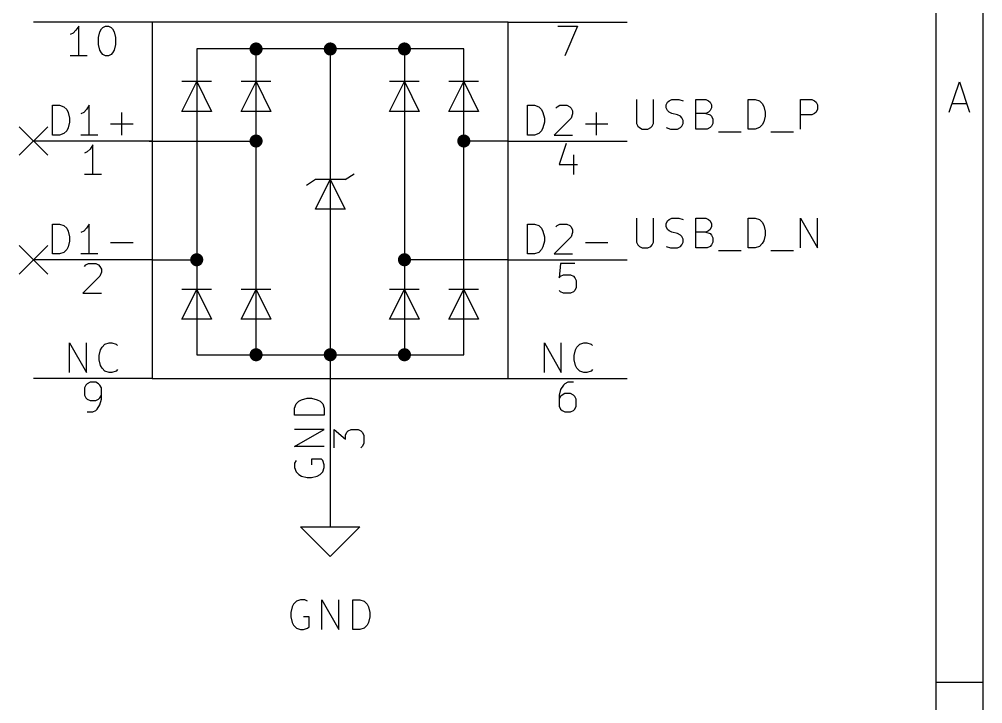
# Model space of a CAD drawing. Header units: millimetres. Extents: x 10 to 287, y -200 to -10.
# Drawn here: x 245.77 to 287, y -60.9 to -31.62 of the extents above; entities that cross this region are included whole.
import ezdxf

# ---------------------------------------------------------------- set-up
doc = ezdxf.new("R2010")
doc.units = ezdxf.units.MM
for name, color, linetype in [('BLUE', 174, 'CONTINUOUS'), ('GREENSIXTYFIVE', 129, 'CONTINUOUS'), ('LIGHTRED', 12, 'CONTINUOUS'), ('RED', 14, 'CONTINUOUS'), ('REDSIX', 19, 'CONTINUOUS'), ('WHITE', 250, 'CONTINUOUS')]:
    doc.layers.add(name, color=color, linetype=linetype)

msp = doc.modelspace()

# ---------------------------------------------------------------- linework, layer by layer
at = {"layer": 'BLUE', "linetype": 'CONTINUOUS'}
for p, q in [((245.7704, -36.2204), (246.9896, -37.4396)), ((246.9896, -36.2204), (245.7704, -37.4396)), ((245.7704, -41.3004), (246.9896, -42.5196)), ((246.9896, -41.3004), (245.7704, -42.5196))]:
    msp.add_line(p, q, dxfattribs=at)
at = {"layer": 'GREENSIXTYFIVE', "linetype": 'CONTINUOUS'}
for p, q in [((247.1964, -36.5729), (247.1964, -35.3029)), ((247.1964, -35.3029), (247.4988, -35.3029)), ((247.1964, -36.5729), (247.1964, -35.3029)), ((247.1964, -35.3029), (247.4988, -35.3029)), ((247.4988, -35.3029), (247.6802, -35.3634)), ((247.4988, -35.3029), (247.6802, -35.3634)), ((247.6802, -35.3634), (247.8012, -35.4844)), ((247.6802, -35.3634), (247.8012, -35.4844)), ((248.7688, -35.3029), (248.6479, -35.4844)), ((248.7688, -35.3029), (248.6479, -35.4844)), ((248.7688, -36.5729), (248.7688, -35.3029)), ((248.7688, -36.5729), (248.7688, -35.3029)), ((267.5164, -36.5729), (267.5164, -35.3029)), ((267.5164, -35.3029), (267.8188, -35.3029)), ((267.5164, -36.5729), (267.5164, -35.3029)), ((267.5164, -35.3029), (267.8188, -35.3029)), ((267.8188, -35.3029), (268.0002, -35.3634)), ((267.8188, -35.3029), (268.0002, -35.3634)), ((268.0002, -35.3634), (268.1212, -35.4844)), ((268.0002, -35.3634), (268.1212, -35.4844)), ((268.726, -35.4239), (268.7864, -35.3634)), ((268.726, -35.4239), (268.7864, -35.3634)), ((268.7864, -35.3634), (268.9074, -35.3029)), ((268.7864, -35.3634), (268.9074, -35.3029)), ((268.9074, -35.3029), (269.2098, -35.3029)), ((268.9074, -35.3029), (269.2098, -35.3029)), ((269.2098, -35.3029), (269.3307, -35.3634)), ((269.2098, -35.3029), (269.3307, -35.3634)), ((269.3307, -35.3634), (269.3912, -35.4239)), ((269.3307, -35.3634), (269.3912, -35.4239)), ((269.3912, -35.4239), (269.4517, -35.5448)), ((269.3912, -35.4239), (269.4517, -35.5448)), ((247.8012, -35.4844), (247.8617, -35.6053)), ((247.8012, -35.4844), (247.8617, -35.6053)), ((247.8617, -35.6053), (247.9221, -35.8472)), ((247.8617, -35.6053), (247.9221, -35.8472)), ((247.9221, -35.8472), (247.9221, -36.0286)), ((247.9221, -35.8472), (247.9221, -36.0286)), ((248.5269, -35.6053), (248.406, -35.6658)), ((248.5269, -35.6053), (248.406, -35.6658)), ((248.6479, -35.4844), (248.5269, -35.6053)), ((248.6479, -35.4844), (248.5269, -35.6053)), ((250.1597, -36.5729), (250.1597, -35.6053)), ((250.1597, -36.5729), (250.1597, -35.6053)), ((268.1212, -35.4844), (268.1817, -35.6053)), ((268.1212, -35.4844), (268.1817, -35.6053)), ((268.1817, -35.6053), (268.2421, -35.8472)), ((268.1817, -35.6053), (268.2421, -35.8472)), ((268.2421, -35.8472), (268.2421, -36.0286)), ((268.2421, -35.8472), (268.2421, -36.0286)), ((269.3912, -35.8472), (268.6655, -36.5729)), ((269.3912, -35.8472), (268.6655, -36.5729)), ((269.4517, -35.6658), (269.3912, -35.8472)), ((269.4517, -35.6658), (269.3912, -35.8472)), ((269.4517, -35.5448), (269.4517, -35.6658)), ((269.4517, -35.5448), (269.4517, -35.6658)), ((270.4797, -36.5729), (270.4797, -35.6053)), ((270.4797, -36.5729), (270.4797, -35.6053)), ((247.8617, -36.2705), (247.8012, -36.3915)), ((247.8617, -36.2705), (247.8012, -36.3915)), ((247.9221, -36.0286), (247.8617, -36.2705)), ((247.9221, -36.0286), (247.8617, -36.2705)), ((249.6759, -36.0891), (250.6436, -36.0891)), ((249.6759, -36.0891), (250.6436, -36.0891)), ((268.1817, -36.2705), (268.1212, -36.3915)), ((268.1817, -36.2705), (268.1212, -36.3915)), ((268.2421, -36.0286), (268.1817, -36.2705)), ((268.2421, -36.0286), (268.1817, -36.2705)), ((269.9959, -36.0891), (270.9636, -36.0891)), ((269.9959, -36.0891), (270.9636, -36.0891)), ((247.4988, -36.5729), (247.1964, -36.5729)), ((247.4988, -36.5729), (247.1964, -36.5729)), ((247.6802, -36.5125), (247.4988, -36.5729)), ((247.6802, -36.5125), (247.4988, -36.5729)), ((247.8012, -36.3915), (247.6802, -36.5125)), ((247.8012, -36.3915), (247.6802, -36.5125)), ((249.1317, -36.5729), (248.406, -36.5729)), ((249.1317, -36.5729), (248.406, -36.5729)), ((267.8188, -36.5729), (267.5164, -36.5729)), ((267.8188, -36.5729), (267.5164, -36.5729)), ((268.0002, -36.5125), (267.8188, -36.5729)), ((268.0002, -36.5125), (267.8188, -36.5729)), ((268.1212, -36.3915), (268.0002, -36.5125)), ((268.1212, -36.3915), (268.0002, -36.5125)), ((268.6655, -36.5729), (269.4517, -36.5729)), ((268.6655, -36.5729), (269.4517, -36.5729)), ((247.1964, -41.6529), (247.1964, -40.3829)), ((247.1964, -40.3829), (247.4988, -40.3829)), ((247.1964, -41.6529), (247.1964, -40.3829)), ((247.1964, -40.3829), (247.4988, -40.3829)), ((247.4988, -40.3829), (247.6802, -40.4434)), ((247.4988, -40.3829), (247.6802, -40.4434)), ((248.7688, -40.3829), (248.6479, -40.5644)), ((248.7688, -40.3829), (248.6479, -40.5644)), ((248.7688, -41.6529), (248.7688, -40.3829)), ((248.7688, -41.6529), (248.7688, -40.3829)), ((267.5164, -41.6529), (267.5164, -40.3829)), ((267.5164, -40.3829), (267.8188, -40.3829)), ((267.5164, -41.6529), (267.5164, -40.3829)), ((267.5164, -40.3829), (267.8188, -40.3829)), ((267.8188, -40.3829), (268.0002, -40.4434)), ((267.8188, -40.3829), (268.0002, -40.4434)), ((268.7864, -40.4434), (268.9074, -40.3829)), ((268.7864, -40.4434), (268.9074, -40.3829)), ((268.9074, -40.3829), (269.2098, -40.3829)), ((268.9074, -40.3829), (269.2098, -40.3829)), ((269.2098, -40.3829), (269.3307, -40.4434)), ((269.2098, -40.3829), (269.3307, -40.4434)), ((247.6802, -40.4434), (247.8012, -40.5644)), ((247.6802, -40.4434), (247.8012, -40.5644)), ((247.8012, -40.5644), (247.8617, -40.6853)), ((247.8012, -40.5644), (247.8617, -40.6853)), ((247.8617, -40.6853), (247.9221, -40.9272)), ((247.8617, -40.6853), (247.9221, -40.9272)), ((248.5269, -40.6853), (248.406, -40.7458)), ((248.5269, -40.6853), (248.406, -40.7458)), ((248.6479, -40.5644), (248.5269, -40.6853)), ((248.6479, -40.5644), (248.5269, -40.6853)), ((268.0002, -40.4434), (268.1212, -40.5644)), ((268.0002, -40.4434), (268.1212, -40.5644)), ((268.1212, -40.5644), (268.1817, -40.6853)), ((268.1212, -40.5644), (268.1817, -40.6853)), ((268.1817, -40.6853), (268.2421, -40.9272)), ((268.1817, -40.6853), (268.2421, -40.9272)), ((268.726, -40.5039), (268.7864, -40.4434)), ((268.726, -40.5039), (268.7864, -40.4434)), ((269.3307, -40.4434), (269.3912, -40.5039)), ((269.3307, -40.4434), (269.3912, -40.5039)), ((269.3912, -40.5039), (269.4517, -40.6248)), ((269.3912, -40.5039), (269.4517, -40.6248)), ((269.4517, -40.7458), (269.3912, -40.9272)), ((269.4517, -40.7458), (269.3912, -40.9272)), ((269.4517, -40.6248), (269.4517, -40.7458)), ((269.4517, -40.6248), (269.4517, -40.7458)), ((247.9221, -41.1086), (247.8617, -41.3505)), ((247.9221, -41.1086), (247.8617, -41.3505)), ((247.9221, -40.9272), (247.9221, -41.1086)), ((247.9221, -40.9272), (247.9221, -41.1086)), ((249.6759, -41.1691), (250.6436, -41.1691)), ((249.6759, -41.1691), (250.6436, -41.1691)), ((268.2421, -41.1086), (268.1817, -41.3505)), ((268.2421, -41.1086), (268.1817, -41.3505)), ((268.2421, -40.9272), (268.2421, -41.1086)), ((268.2421, -40.9272), (268.2421, -41.1086)), ((269.3912, -40.9272), (268.6655, -41.6529)), ((269.3912, -40.9272), (268.6655, -41.6529)), ((269.9959, -41.1691), (270.9636, -41.1691)), ((269.9959, -41.1691), (270.9636, -41.1691)), ((247.6802, -41.5925), (247.4988, -41.6529)), ((247.6802, -41.5925), (247.4988, -41.6529)), ((247.8012, -41.4715), (247.6802, -41.5925)), ((247.8012, -41.4715), (247.6802, -41.5925)), ((247.8617, -41.3505), (247.8012, -41.4715)), ((247.8617, -41.3505), (247.8012, -41.4715)), ((268.0002, -41.5925), (267.8188, -41.6529)), ((268.0002, -41.5925), (267.8188, -41.6529)), ((268.1212, -41.4715), (268.0002, -41.5925)), ((268.1212, -41.4715), (268.0002, -41.5925)), ((268.1817, -41.3505), (268.1212, -41.4715)), ((268.1817, -41.3505), (268.1212, -41.4715)), ((247.4988, -41.6529), (247.1964, -41.6529)), ((247.4988, -41.6529), (247.1964, -41.6529)), ((249.1317, -41.6529), (248.406, -41.6529)), ((249.1317, -41.6529), (248.406, -41.6529)), ((267.8188, -41.6529), (267.5164, -41.6529)), ((267.8188, -41.6529), (267.5164, -41.6529)), ((268.6655, -41.6529), (269.4517, -41.6529)), ((268.6655, -41.6529), (269.4517, -41.6529)), ((247.9221, -46.7329), (247.9221, -45.4629)), ((247.9221, -45.4629), (248.6478, -46.7329)), ((247.9221, -46.7329), (247.9221, -45.4629)), ((247.9221, -45.4629), (248.6478, -46.7329)), ((248.6478, -46.7329), (248.6478, -45.4629)), ((248.6478, -46.7329), (248.6478, -45.4629)), ((249.1922, -46.0072), (249.2526, -45.7653)), ((249.1922, -46.0072), (249.2526, -45.7653)), ((249.2526, -45.7653), (249.3131, -45.6444)), ((249.2526, -45.7653), (249.3131, -45.6444)), ((249.3131, -45.6444), (249.4341, -45.5234)), ((249.3131, -45.6444), (249.4341, -45.5234)), ((249.4341, -45.5234), (249.6155, -45.4629)), ((249.4341, -45.5234), (249.6155, -45.4629)), ((249.6155, -45.4629), (249.7364, -45.4629)), ((249.6155, -45.4629), (249.7364, -45.4629)), ((249.7364, -45.4629), (249.9179, -45.5234)), ((249.7364, -45.4629), (249.9179, -45.5234)), ((249.9179, -45.5234), (249.9783, -45.5839)), ((249.9179, -45.5234), (249.9783, -45.5839)), ((268.2421, -46.7329), (268.2421, -45.4629)), ((268.2421, -45.4629), (268.9678, -46.7329)), ((268.2421, -46.7329), (268.2421, -45.4629)), ((268.2421, -45.4629), (268.9678, -46.7329)), ((268.9678, -46.7329), (268.9678, -45.4629)), ((268.9678, -46.7329), (268.9678, -45.4629)), ((269.5122, -46.0072), (269.5726, -45.7653)), ((269.5122, -46.0072), (269.5726, -45.7653)), ((269.5726, -45.7653), (269.6331, -45.6444)), ((269.5726, -45.7653), (269.6331, -45.6444)), ((269.6331, -45.6444), (269.7541, -45.5234)), ((269.6331, -45.6444), (269.7541, -45.5234)), ((269.7541, -45.5234), (269.9355, -45.4629)), ((269.7541, -45.5234), (269.9355, -45.4629)), ((269.9355, -45.4629), (270.0564, -45.4629)), ((269.9355, -45.4629), (270.0564, -45.4629)), ((270.0564, -45.4629), (270.2379, -45.5234)), ((270.0564, -45.4629), (270.2379, -45.5234)), ((270.2379, -45.5234), (270.2983, -45.5839)), ((270.2379, -45.5234), (270.2983, -45.5839)), ((249.1922, -46.1886), (249.1922, -46.0072)), ((249.1922, -46.1886), (249.1922, -46.0072)), ((269.5122, -46.1886), (269.5122, -46.0072)), ((269.5122, -46.1886), (269.5122, -46.0072)), ((249.2526, -46.4305), (249.1922, -46.1886)), ((249.2526, -46.4305), (249.1922, -46.1886)), ((249.3131, -46.5515), (249.2526, -46.4305)), ((249.3131, -46.5515), (249.2526, -46.4305)), ((249.4341, -46.6725), (249.3131, -46.5515)), ((249.4341, -46.6725), (249.3131, -46.5515)), ((269.5726, -46.4305), (269.5122, -46.1886)), ((269.5726, -46.4305), (269.5122, -46.1886)), ((269.6331, -46.5515), (269.5726, -46.4305)), ((269.6331, -46.5515), (269.5726, -46.4305)), ((269.7541, -46.6725), (269.6331, -46.5515)), ((269.7541, -46.6725), (269.6331, -46.5515)), ((249.6155, -46.7329), (249.4341, -46.6725)), ((249.6155, -46.7329), (249.4341, -46.6725)), ((249.7364, -46.7329), (249.6155, -46.7329)), ((249.7364, -46.7329), (249.6155, -46.7329)), ((249.9179, -46.6725), (249.7364, -46.7329)), ((249.9179, -46.6725), (249.7364, -46.7329)), ((249.9783, -46.612), (249.9179, -46.6725)), ((249.9783, -46.612), (249.9179, -46.6725)), ((269.9355, -46.7329), (269.7541, -46.6725)), ((269.9355, -46.7329), (269.7541, -46.6725)), ((270.0564, -46.7329), (269.9355, -46.7329)), ((270.0564, -46.7329), (269.9355, -46.7329)), ((270.2379, -46.6725), (270.0564, -46.7329)), ((270.2379, -46.6725), (270.0564, -46.7329)), ((270.2983, -46.612), (270.2379, -46.6725)), ((270.2983, -46.612), (270.2379, -46.6725)), ((257.5529, -48.2599), (257.6134, -48.0785)), ((257.5529, -48.2599), (257.6134, -48.0785)), ((257.6134, -48.0785), (257.7344, -47.9575)), ((257.6134, -48.0785), (257.7344, -47.9575)), ((257.7344, -47.9575), (257.8553, -47.897)), ((257.7344, -47.9575), (257.8553, -47.897)), ((257.8553, -47.897), (258.0972, -47.8366)), ((257.8553, -47.897), (258.0972, -47.8366)), ((258.0972, -47.8366), (258.2786, -47.8366)), ((258.0972, -47.8366), (258.2786, -47.8366)), ((258.2786, -47.8366), (258.5205, -47.897)), ((258.2786, -47.8366), (258.5205, -47.897)), ((258.5205, -47.897), (258.6415, -47.9575)), ((258.5205, -47.897), (258.6415, -47.9575)), ((258.6415, -47.9575), (258.7625, -48.0785)), ((258.6415, -47.9575), (258.7625, -48.0785)), ((258.7625, -48.0785), (258.8229, -48.2599)), ((258.7625, -48.0785), (258.8229, -48.2599)), ((257.5529, -48.5623), (257.5529, -48.2599)), ((257.5529, -48.5623), (257.5529, -48.2599)), ((258.8229, -48.5623), (257.5529, -48.5623)), ((258.8229, -48.5623), (257.5529, -48.5623)), ((258.8229, -48.2599), (258.8229, -48.5623)), ((258.8229, -48.2599), (258.8229, -48.5623)), ((257.5529, -49.8928), (258.8229, -49.1671)), ((258.8229, -49.1671), (257.5529, -49.1671)), ((257.5529, -49.8928), (258.8229, -49.1671)), ((258.8229, -49.1671), (257.5529, -49.1671)), ((258.8229, -49.8928), (257.5529, -49.8928)), ((258.8229, -49.8928), (257.5529, -49.8928)), ((257.6134, -50.4975), (257.5529, -50.6185)), ((257.6134, -50.4975), (257.5529, -50.6185)), ((257.5529, -50.6185), (257.5529, -50.7999)), ((257.5529, -50.6185), (257.5529, -50.7999)), ((258.702, -50.4371), (258.2786, -50.4371)), ((258.2786, -50.4371), (258.2786, -50.679)), ((258.702, -50.4371), (258.2786, -50.4371)), ((258.2786, -50.4371), (258.2786, -50.679)), ((258.7625, -50.4975), (258.702, -50.4371)), ((258.7625, -50.4975), (258.702, -50.4371)), ((258.8229, -50.679), (258.7625, -50.4975)), ((258.8229, -50.679), (258.7625, -50.4975)), ((258.8229, -50.7999), (258.8229, -50.679)), ((258.8229, -50.7999), (258.8229, -50.679)), ((257.5529, -50.7999), (257.6134, -50.9813)), ((257.5529, -50.7999), (257.6134, -50.9813)), ((257.6134, -50.9813), (257.7344, -51.1023)), ((257.6134, -50.9813), (257.7344, -51.1023)), ((257.7344, -51.1023), (257.8553, -51.1628)), ((257.7344, -51.1023), (257.8553, -51.1628)), ((258.5205, -51.1628), (258.6415, -51.1023)), ((258.5205, -51.1628), (258.6415, -51.1023)), ((258.6415, -51.1023), (258.7625, -50.9813)), ((258.6415, -51.1023), (258.7625, -50.9813)), ((258.7625, -50.9813), (258.8229, -50.7999)), ((258.7625, -50.9813), (258.8229, -50.7999)), ((257.8553, -51.1628), (258.0972, -51.2232)), ((257.8553, -51.1628), (258.0972, -51.2232)), ((258.0972, -51.2232), (258.2786, -51.2232)), ((258.0972, -51.2232), (258.2786, -51.2232)), ((258.2786, -51.2232), (258.5205, -51.1628)), ((258.2786, -51.2232), (258.5205, -51.1628)), ((257.81, -56.4592), (257.6286, -56.5197)), ((257.81, -56.4592), (257.6286, -56.5197)), ((257.9914, -56.4592), (257.81, -56.4592)), ((257.9914, -56.4592), (257.81, -56.4592)), ((258.1124, -56.5197), (257.9914, -56.4592)), ((258.1124, -56.5197), (257.9914, -56.4592)), ((258.7171, -57.7292), (258.7171, -56.4592)), ((258.7171, -56.4592), (259.4428, -57.7292)), ((258.7171, -57.7292), (258.7171, -56.4592)), ((258.7171, -56.4592), (259.4428, -57.7292)), ((259.4428, -57.7292), (259.4428, -56.4592)), ((259.4428, -57.7292), (259.4428, -56.4592)), ((260.0476, -57.7292), (260.0476, -56.4592)), ((260.0476, -56.4592), (260.35, -56.4592)), ((260.0476, -57.7292), (260.0476, -56.4592)), ((260.0476, -56.4592), (260.35, -56.4592)), ((260.35, -56.4592), (260.5314, -56.5197)), ((260.35, -56.4592), (260.5314, -56.5197)), ((257.4471, -56.7616), (257.3867, -57.0035)), ((257.4471, -56.7616), (257.3867, -57.0035)), ((257.5076, -56.6407), (257.4471, -56.7616)), ((257.5076, -56.6407), (257.4471, -56.7616)), ((257.6286, -56.5197), (257.5076, -56.6407)), ((257.6286, -56.5197), (257.5076, -56.6407)), ((260.5314, -56.5197), (260.6524, -56.6407)), ((260.5314, -56.5197), (260.6524, -56.6407)), ((260.6524, -56.6407), (260.7129, -56.7616)), ((260.6524, -56.6407), (260.7129, -56.7616)), ((260.7129, -56.7616), (260.7733, -57.0035)), ((260.7129, -56.7616), (260.7733, -57.0035)), ((257.3867, -57.0035), (257.3867, -57.1849)), ((257.3867, -57.0035), (257.3867, -57.1849)), ((257.3867, -57.1849), (257.4471, -57.4268)), ((257.3867, -57.1849), (257.4471, -57.4268)), ((258.1728, -57.1849), (257.9309, -57.1849)), ((258.1728, -57.1849), (257.9309, -57.1849)), ((258.1728, -57.6083), (258.1728, -57.1849)), ((258.1728, -57.6083), (258.1728, -57.1849)), ((260.7733, -57.1849), (260.7129, -57.4268)), ((260.7733, -57.1849), (260.7129, -57.4268)), ((260.7733, -57.0035), (260.7733, -57.1849)), ((260.7733, -57.0035), (260.7733, -57.1849)), ((257.4471, -57.4268), (257.5076, -57.5478)), ((257.4471, -57.4268), (257.5076, -57.5478)), ((257.5076, -57.5478), (257.6286, -57.6688)), ((257.5076, -57.5478), (257.6286, -57.6688)), ((257.6286, -57.6688), (257.81, -57.7292)), ((257.6286, -57.6688), (257.81, -57.7292)), ((257.9309, -57.7292), (258.1124, -57.6688)), ((257.9309, -57.7292), (258.1124, -57.6688)), ((258.1124, -57.6688), (258.1728, -57.6083)), ((258.1124, -57.6688), (258.1728, -57.6083)), ((260.5314, -57.6688), (260.35, -57.7292)), ((260.5314, -57.6688), (260.35, -57.7292)), ((260.6524, -57.5478), (260.5314, -57.6688)), ((260.6524, -57.5478), (260.5314, -57.6688)), ((260.7129, -57.4268), (260.6524, -57.5478)), ((260.7129, -57.4268), (260.6524, -57.5478)), ((257.81, -57.7292), (257.9309, -57.7292)), ((257.81, -57.7292), (257.9309, -57.7292)), ((260.35, -57.7292), (260.0476, -57.7292)), ((260.35, -57.7292), (260.0476, -57.7292))]:
    msp.add_line(p, q, dxfattribs=at)
at = {"layer": 'LIGHTRED', "linetype": 'CONTINUOUS'}
for p, q in [((248.1943, -32.0935), (248.0733, -32.2144)), ((248.1943, -32.0935), (248.0733, -32.2144)), ((248.3152, -31.912), (248.1943, -32.0935)), ((248.3152, -31.912), (248.1943, -32.0935)), ((248.3152, -33.182), (248.3152, -31.912)), ((248.3152, -33.182), (248.3152, -31.912)), ((249.1619, -32.3958), (249.2223, -32.1539)), ((249.1619, -32.3958), (249.2223, -32.1539)), ((249.2223, -32.1539), (249.2828, -32.033)), ((249.2223, -32.1539), (249.2828, -32.033)), ((249.2828, -32.033), (249.3433, -31.9725)), ((249.2828, -32.033), (249.3433, -31.9725)), ((249.3433, -31.9725), (249.4642, -31.912)), ((249.3433, -31.9725), (249.4642, -31.912)), ((249.4642, -31.912), (249.5852, -31.912)), ((249.4642, -31.912), (249.5852, -31.912)), ((249.5852, -31.912), (249.7061, -31.9725)), ((249.5852, -31.912), (249.7061, -31.9725)), ((249.7061, -31.9725), (249.7666, -32.033)), ((249.7061, -31.9725), (249.7666, -32.033)), ((249.7666, -32.033), (249.8271, -32.1539)), ((249.7666, -32.033), (249.8271, -32.1539)), ((249.8271, -32.1539), (249.8876, -32.3958)), ((249.8271, -32.1539), (249.8876, -32.3958)), ((268.8167, -31.912), (269.6633, -31.912)), ((268.8167, -31.912), (269.6633, -31.912)), ((269.6633, -31.912), (269.1191, -33.182)), ((269.6633, -31.912), (269.1191, -33.182)), ((248.0733, -32.2144), (247.9524, -32.2749)), ((248.0733, -32.2144), (247.9524, -32.2749)), ((249.1619, -32.6982), (249.1619, -32.3958)), ((249.1619, -32.6982), (249.1619, -32.3958)), ((249.8876, -32.3958), (249.8876, -32.6982)), ((249.8876, -32.3958), (249.8876, -32.6982)), ((249.2223, -32.9401), (249.1619, -32.6982)), ((249.2223, -32.9401), (249.1619, -32.6982)), ((249.2828, -33.0611), (249.2223, -32.9401)), ((249.2828, -33.0611), (249.2223, -32.9401)), ((249.8271, -32.9401), (249.7666, -33.0611)), ((249.8271, -32.9401), (249.7666, -33.0611)), ((249.8876, -32.6982), (249.8271, -32.9401)), ((249.8876, -32.6982), (249.8271, -32.9401)), ((248.6781, -33.182), (247.9524, -33.182)), ((248.6781, -33.182), (247.9524, -33.182)), ((249.3433, -33.1216), (249.2828, -33.0611)), ((249.3433, -33.1216), (249.2828, -33.0611)), ((249.4642, -33.182), (249.3433, -33.1216)), ((249.4642, -33.182), (249.3433, -33.1216)), ((249.5852, -33.182), (249.4642, -33.182)), ((249.5852, -33.182), (249.4642, -33.182)), ((249.7061, -33.1216), (249.5852, -33.182)), ((249.7061, -33.1216), (249.5852, -33.182)), ((249.7666, -33.0611), (249.7061, -33.1216)), ((249.7666, -33.0611), (249.7061, -33.1216)), ((248.92, -36.992), (248.7991, -37.1735)), ((248.92, -36.992), (248.7991, -37.1735)), ((248.92, -38.262), (248.92, -36.992)), ((248.92, -38.262), (248.92, -36.992)), ((269.1795, -36.9316), (268.8772, -37.8387)), ((269.1795, -36.9316), (268.8772, -37.8387)), ((248.6781, -37.2944), (248.5572, -37.3549)), ((248.6781, -37.2944), (248.5572, -37.3549)), ((248.7991, -37.1735), (248.6781, -37.2944)), ((248.7991, -37.1735), (248.6781, -37.2944)), ((269.4819, -37.4154), (269.4819, -38.262)), ((269.4819, -37.4154), (269.4819, -38.262)), ((268.8772, -37.8387), (269.6633, -37.8387)), ((268.8772, -37.8387), (269.6633, -37.8387)), ((249.2829, -38.262), (248.5572, -38.262)), ((249.2829, -38.262), (248.5572, -38.262)), ((248.5572, -42.193), (248.6176, -42.1325)), ((248.5572, -42.193), (248.6176, -42.1325)), ((248.6176, -42.1325), (248.7386, -42.072)), ((248.6176, -42.1325), (248.7386, -42.072)), ((248.7386, -42.072), (249.041, -42.072)), ((248.7386, -42.072), (249.041, -42.072)), ((249.041, -42.072), (249.1619, -42.1325)), ((249.041, -42.072), (249.1619, -42.1325)), ((249.1619, -42.1325), (249.2224, -42.193)), ((249.1619, -42.1325), (249.2224, -42.193)), ((249.2224, -42.193), (249.2829, -42.3139)), ((249.2224, -42.193), (249.2829, -42.3139)), ((249.2829, -42.4349), (249.2224, -42.6163)), ((249.2829, -42.4349), (249.2224, -42.6163)), ((249.2829, -42.3139), (249.2829, -42.4349)), ((249.2829, -42.3139), (249.2829, -42.4349)), ((268.9376, -42.072), (268.8772, -42.6768)), ((268.9376, -42.072), (268.8772, -42.6768)), ((269.5424, -42.072), (268.9376, -42.072)), ((269.5424, -42.072), (268.9376, -42.072)), ((249.2224, -42.6163), (248.4967, -43.342)), ((249.2224, -42.6163), (248.4967, -43.342)), ((268.8772, -42.6768), (268.9376, -42.6163)), ((268.8772, -42.6768), (268.9376, -42.6163)), ((268.9376, -42.6163), (269.0586, -42.5558)), ((268.9376, -42.6163), (269.0586, -42.5558)), ((269.0586, -42.5558), (269.361, -42.5558)), ((269.0586, -42.5558), (269.361, -42.5558)), ((269.361, -42.5558), (269.4819, -42.6163)), ((269.361, -42.5558), (269.4819, -42.6163)), ((269.4819, -42.6163), (269.5424, -42.6768)), ((269.4819, -42.6163), (269.5424, -42.6768)), ((269.5424, -42.6768), (269.6029, -42.7977)), ((269.5424, -42.6768), (269.6029, -42.7977)), ((269.6029, -42.7977), (269.6029, -43.1001)), ((269.6029, -42.7977), (269.6029, -43.1001)), ((268.9376, -43.2816), (268.8772, -43.2211)), ((268.9376, -43.2816), (268.8772, -43.2211)), ((269.0586, -43.342), (268.9376, -43.2816)), ((269.0586, -43.342), (268.9376, -43.2816)), ((269.4819, -43.2816), (269.361, -43.342)), ((269.4819, -43.2816), (269.361, -43.342)), ((269.5424, -43.2211), (269.4819, -43.2816)), ((269.5424, -43.2211), (269.4819, -43.2816)), ((269.6029, -43.1001), (269.5424, -43.2211)), ((269.6029, -43.1001), (269.5424, -43.2211)), ((248.4967, -43.342), (249.2829, -43.342)), ((248.4967, -43.342), (249.2829, -43.342)), ((269.361, -43.342), (269.0586, -43.342)), ((269.361, -43.342), (269.0586, -43.342)), ((248.6176, -47.273), (248.5572, -47.3939)), ((248.6176, -47.273), (248.5572, -47.3939)), ((248.5572, -47.3939), (248.5572, -47.6963)), ((248.5572, -47.3939), (248.5572, -47.6963)), ((248.6781, -47.2125), (248.6176, -47.273)), ((248.6781, -47.2125), (248.6176, -47.273)), ((248.7991, -47.152), (248.6781, -47.2125)), ((248.7991, -47.152), (248.6781, -47.2125)), ((249.041, -47.152), (248.7991, -47.152)), ((249.041, -47.152), (248.7991, -47.152)), ((249.1619, -47.2125), (249.041, -47.152)), ((249.1619, -47.2125), (249.041, -47.152)), ((249.2224, -47.273), (249.1619, -47.2125)), ((249.2224, -47.273), (249.1619, -47.2125)), ((249.2829, -47.3939), (249.2224, -47.273)), ((249.2829, -47.3939), (249.2224, -47.273)), ((249.2829, -47.8777), (249.2829, -47.3939)), ((249.2829, -47.8777), (249.2829, -47.3939)), ((269.0586, -47.273), (268.9376, -47.4544)), ((269.0586, -47.273), (268.9376, -47.4544)), ((269.1191, -47.2125), (269.0586, -47.273)), ((269.1191, -47.2125), (269.0586, -47.273)), ((269.24, -47.152), (269.1191, -47.2125)), ((269.24, -47.152), (269.1191, -47.2125)), ((269.4819, -47.152), (269.24, -47.152)), ((269.4819, -47.152), (269.24, -47.152)), ((248.5572, -47.6963), (248.6176, -47.8173)), ((248.5572, -47.6963), (248.6176, -47.8173)), ((248.6176, -47.8173), (248.6781, -47.8777)), ((248.6176, -47.8173), (248.6781, -47.8777)), ((249.1619, -47.8777), (249.2224, -47.8173)), ((249.1619, -47.8777), (249.2224, -47.8173)), ((249.2224, -47.8173), (249.2829, -47.6963)), ((249.2224, -47.8173), (249.2829, -47.6963)), ((268.9376, -47.4544), (268.8772, -47.6963)), ((268.9376, -47.4544), (268.8772, -47.6963)), ((268.8772, -47.6963), (268.8772, -48.1801)), ((268.8772, -47.6963), (268.8772, -48.1801)), ((268.9376, -47.7568), (268.8772, -47.8777)), ((268.9376, -47.7568), (268.8772, -47.8777)), ((268.9981, -47.6963), (268.9376, -47.7568)), ((268.9981, -47.6963), (268.9376, -47.7568)), ((269.1191, -47.6358), (268.9981, -47.6963)), ((269.1191, -47.6358), (268.9981, -47.6963)), ((269.361, -47.6358), (269.1191, -47.6358)), ((269.361, -47.6358), (269.1191, -47.6358)), ((269.4819, -47.6963), (269.361, -47.6358)), ((269.4819, -47.6963), (269.361, -47.6358)), ((269.5424, -47.7568), (269.4819, -47.6963)), ((269.5424, -47.7568), (269.4819, -47.6963)), ((269.6029, -47.8777), (269.5424, -47.7568)), ((269.6029, -47.8777), (269.5424, -47.7568)), ((248.6781, -47.8777), (248.7991, -47.9382)), ((248.6781, -47.8777), (248.7991, -47.9382)), ((248.7991, -47.9382), (249.041, -47.9382)), ((248.7991, -47.9382), (249.041, -47.9382)), ((249.041, -47.9382), (249.1619, -47.8777)), ((249.041, -47.9382), (249.1619, -47.8777)), ((249.1014, -48.3011), (249.2224, -48.1196)), ((249.1014, -48.3011), (249.2224, -48.1196)), ((249.2224, -48.1196), (249.2829, -47.8777)), ((249.2224, -48.1196), (249.2829, -47.8777)), ((268.8772, -48.1801), (268.9376, -48.3011)), ((268.8772, -48.1801), (268.9376, -48.3011)), ((269.5424, -48.3011), (269.6029, -48.1801)), ((269.5424, -48.3011), (269.6029, -48.1801)), ((269.6029, -48.1801), (269.6029, -47.8777)), ((269.6029, -48.1801), (269.6029, -47.8777)), ((248.6781, -48.422), (248.92, -48.422)), ((248.6781, -48.422), (248.92, -48.422)), ((248.92, -48.422), (249.041, -48.3616)), ((248.92, -48.422), (249.041, -48.3616)), ((249.041, -48.3616), (249.1014, -48.3011)), ((249.041, -48.3616), (249.1014, -48.3011)), ((268.9376, -48.3011), (268.9981, -48.3616)), ((268.9376, -48.3011), (268.9981, -48.3616)), ((268.9981, -48.3616), (269.1191, -48.422)), ((268.9981, -48.3616), (269.1191, -48.422)), ((269.1191, -48.422), (269.361, -48.422)), ((269.1191, -48.422), (269.361, -48.422)), ((269.361, -48.422), (269.4819, -48.3616)), ((269.361, -48.422), (269.4819, -48.3616)), ((269.4819, -48.3616), (269.5424, -48.3011)), ((269.4819, -48.3616), (269.5424, -48.3011)), ((259.242, -49.9532), (259.242, -49.167)), ((259.242, -49.167), (259.7258, -49.5904)), ((259.242, -49.9532), (259.242, -49.167)), ((259.242, -49.167), (259.7258, -49.5904)), ((259.7258, -49.4089), (259.7863, -49.288)), ((259.7258, -49.4089), (259.7863, -49.288)), ((259.7258, -49.5904), (259.7258, -49.4089)), ((259.7258, -49.5904), (259.7258, -49.4089)), ((259.7863, -49.288), (259.8468, -49.2275)), ((259.7863, -49.288), (259.8468, -49.2275)), ((259.8468, -49.2275), (259.9677, -49.167)), ((259.8468, -49.2275), (259.9677, -49.167)), ((259.9677, -49.167), (260.2701, -49.167)), ((259.9677, -49.167), (260.2701, -49.167)), ((260.2701, -49.167), (260.3911, -49.2275)), ((260.2701, -49.167), (260.3911, -49.2275)), ((260.3911, -49.2275), (260.4516, -49.288)), ((260.3911, -49.2275), (260.4516, -49.288)), ((260.4516, -49.288), (260.512, -49.4089)), ((260.4516, -49.288), (260.512, -49.4089)), ((260.512, -49.4089), (260.512, -49.7718)), ((260.512, -49.4089), (260.512, -49.7718)), ((260.512, -49.7718), (260.4516, -49.8927)), ((260.512, -49.7718), (260.4516, -49.8927)), ((260.4516, -49.8927), (260.3911, -49.9532)), ((260.4516, -49.8927), (260.3911, -49.9532))]:
    msp.add_line(p, q, dxfattribs=at)
at = {"layer": 'RED', "linetype": 'CONTINUOUS'}
for p, q in [((287.0022, -10), (287.0022, -200.0072)), ((285.0022, -12), (285.0022, -198.0072)), ((251.46, -31.75), (246.38, -31.75)), ((251.46, -31.75), (246.38, -31.75)), ((251.46, -31.75), (251.46, -46.99)), ((266.7, -31.75), (251.46, -31.75)), ((266.7, -46.99), (266.7, -31.75)), ((266.7, -31.75), (271.78, -31.75)), ((266.7, -31.75), (271.78, -31.75)), ((253.365, -32.893), (253.365, -45.974)), ((264.795, -32.893), (253.365, -32.893)), ((255.905, -45.974), (255.905, -32.893)), ((259.08, -32.893), (259.08, -45.974)), ((262.255, -32.893), (262.255, -45.974)), ((264.795, -45.974), (264.795, -32.893)), ((254, -34.29), (252.73, -34.29)), ((252.73, -35.56), (253.365, -34.29)), ((253.365, -34.29), (254, -35.56)), ((256.54, -34.29), (255.27, -34.29)), ((255.27, -35.56), (255.905, -34.29)), ((255.905, -34.29), (256.54, -35.56)), ((262.89, -34.29), (261.62, -34.29)), ((261.62, -35.56), (262.255, -34.29)), ((262.255, -34.29), (262.89, -35.56)), ((265.43, -34.29), (264.16, -34.29)), ((264.16, -35.56), (264.795, -34.29)), ((264.795, -34.29), (265.43, -35.56)), ((285.5689, -35.5937), (286.0022, -34.2937)), ((286.0022, -34.2937), (286.4355, -35.5937)), ((285.6927, -35.2222), (286.3117, -35.2222)), ((254, -35.56), (252.73, -35.56)), ((256.54, -35.56), (255.27, -35.56)), ((262.89, -35.56), (261.62, -35.56)), ((265.43, -35.56), (264.16, -35.56)), ((251.46, -36.83), (246.38, -36.83)), ((251.46, -36.83), (246.38, -36.83)), ((251.333, -36.83), (255.905, -36.83)), ((266.7, -36.83), (264.795, -36.83)), ((266.7, -36.83), (271.78, -36.83)), ((266.7, -36.83), (271.78, -36.83)), ((259.715, -38.481), (260.096, -38.227)), ((258.445, -38.481), (258.064, -38.735)), ((259.715, -38.481), (258.445, -38.481)), ((258.445, -39.751), (259.08, -38.481)), ((259.08, -38.481), (259.715, -39.751)), ((259.715, -39.751), (258.445, -39.751)), ((251.46, -41.91), (246.38, -41.91)), ((251.46, -41.91), (246.38, -41.91)), ((251.46, -41.91), (253.365, -41.91)), ((266.7, -41.91), (262.255, -41.91)), ((266.7, -41.91), (271.78, -41.91)), ((266.7, -41.91), (271.78, -41.91)), ((254, -43.18), (252.73, -43.18)), ((252.73, -44.45), (253.365, -43.18)), ((253.365, -43.18), (254, -44.45)), ((256.54, -43.18), (255.27, -43.18)), ((255.27, -44.45), (255.905, -43.18)), ((255.905, -43.18), (256.54, -44.45)), ((262.89, -43.18), (261.62, -43.18)), ((261.62, -44.45), (262.255, -43.18)), ((262.255, -43.18), (262.89, -44.45)), ((265.43, -43.18), (264.16, -43.18)), ((264.16, -44.45), (264.795, -43.18)), ((264.795, -43.18), (265.43, -44.45)), ((254, -44.45), (252.73, -44.45)), ((256.54, -44.45), (255.27, -44.45)), ((262.89, -44.45), (261.62, -44.45)), ((265.43, -44.45), (264.16, -44.45)), ((253.365, -45.974), (264.795, -45.974)), ((259.08, -45.974), (259.08, -46.99)), ((251.46, -46.99), (246.38, -46.99)), ((251.46, -46.99), (246.38, -46.99)), ((251.46, -46.99), (266.7, -46.99)), ((259.08, -46.99), (259.08, -52.07)), ((259.08, -46.99), (259.08, -52.07)), ((266.7, -46.99), (271.78, -46.99)), ((266.7, -46.99), (271.78, -46.99)), ((259.08, -52.07), (259.08, -53.34)), ((259.08, -54.61), (257.81, -53.34)), ((257.81, -53.34), (259.08, -53.34)), ((259.08, -53.34), (260.35, -53.34)), ((260.35, -53.34), (259.08, -54.61)), ((287.0022, -60), (285.0022, -60))]:
    msp.add_line(p, q, dxfattribs=at)
at = {"layer": 'RED', "const_width": 0.2794}
for points in [[(255.7653, -32.893, 1), (256.0447, -32.893, 1)], [(258.9403, -32.893, 1), (259.2197, -32.893, 1)], [(262.1153, -32.893, 1), (262.3947, -32.893, 1)], [(255.7653, -36.83, 1), (256.0447, -36.83, 1)], [(264.6553, -36.83, 1), (264.9347, -36.83, 1)], [(253.2253, -41.91, 1), (253.5047, -41.91, 1)], [(262.1153, -41.91, 1), (262.3947, -41.91, 1)], [(255.7653, -45.974, 1), (256.0447, -45.974, 1)], [(258.9403, -45.974, 1), (259.2197, -45.974, 1)], [(262.1153, -45.974, 1), (262.3947, -45.974, 1)]]:
    msp.add_lwpolyline(points, format="xyb", close=True, dxfattribs=at)
at = {"layer": 'REDSIX', "linetype": 'CONTINUOUS'}
for p, q in [((272.1867, -35.0469), (272.1867, -36.075)), ((272.9124, -36.075), (272.9124, -35.0469)), ((273.5777, -35.1074), (273.6987, -35.0469)), ((273.6987, -35.0469), (274.001, -35.0469)), ((274.001, -35.0469), (274.1825, -35.1074)), ((274.7267, -36.3169), (274.7267, -35.0469)), ((274.7267, -35.0469), (275.1501, -35.0469)), ((275.1501, -35.0469), (275.271, -35.1074)), ((276.9643, -36.3169), (276.9643, -35.0469)), ((276.9643, -35.0469), (277.2667, -35.0469)), ((277.2667, -35.0469), (277.4481, -35.1074)), ((279.2019, -36.3169), (279.2019, -35.0469)), ((279.2019, -35.0469), (279.6857, -35.0469)), ((279.6857, -35.0469), (279.8067, -35.1074)), ((273.4568, -35.2888), (273.5172, -35.1679)), ((273.4568, -35.4098), (273.4568, -35.2888)), ((273.5172, -35.5307), (273.4568, -35.4098)), ((273.5172, -35.1679), (273.5777, -35.1074)), ((275.271, -35.1074), (275.3315, -35.1679)), ((275.3315, -35.1679), (275.392, -35.2888)), ((275.392, -35.4098), (275.3315, -35.5307)), ((275.392, -35.2888), (275.392, -35.4098)), ((277.4481, -35.1074), (277.5691, -35.2284)), ((277.5691, -35.2284), (277.6296, -35.3493)), ((277.6296, -35.3493), (277.69, -35.5912)), ((279.8067, -35.1074), (279.8672, -35.1679)), ((279.8672, -35.1679), (279.9276, -35.2888)), ((279.9276, -35.2888), (279.9276, -35.4703)), ((273.5777, -35.5912), (273.5172, -35.5307)), ((273.6987, -35.6517), (273.5777, -35.5912)), ((273.9406, -35.7122), (273.6987, -35.6517)), ((274.0615, -35.7726), (273.9406, -35.7122)), ((274.122, -35.8331), (274.0615, -35.7726)), ((274.1825, -35.9541), (274.122, -35.8331)), ((275.1501, -35.6517), (274.7267, -35.6517)), ((275.271, -35.5912), (275.1501, -35.6517)), ((275.1501, -35.6517), (275.3315, -35.7122)), ((275.3315, -35.5307), (275.271, -35.5912)), ((275.3315, -35.7122), (275.392, -35.7726)), ((275.392, -35.7726), (275.4524, -35.8936)), ((277.69, -35.7726), (277.6296, -36.0145)), ((277.69, -35.5912), (277.69, -35.7726)), ((279.6857, -35.7122), (279.2019, -35.7122)), ((279.8067, -35.6517), (279.6857, -35.7122)), ((279.8672, -35.5912), (279.8067, -35.6517)), ((279.9276, -35.4703), (279.8672, -35.5912)), ((272.1867, -36.075), (272.2472, -36.196)), ((272.2472, -36.196), (272.3077, -36.2565)), ((272.3077, -36.2565), (272.4286, -36.3169)), ((272.6705, -36.3169), (272.7915, -36.2565)), ((272.7915, -36.2565), (272.852, -36.196)), ((272.852, -36.196), (272.9124, -36.075)), ((273.4568, -36.2565), (273.6382, -36.3169)), ((273.9406, -36.3169), (274.0615, -36.2565)), ((274.0615, -36.2565), (274.122, -36.196)), ((274.122, -36.196), (274.1825, -36.075)), ((274.1825, -36.075), (274.1825, -35.9541)), ((275.3315, -36.2565), (275.2105, -36.3169)), ((275.392, -36.196), (275.3315, -36.2565)), ((275.4524, -36.075), (275.392, -36.196)), ((275.4524, -35.8936), (275.4524, -36.075)), ((277.4481, -36.2565), (277.2667, -36.3169)), ((277.5691, -36.1355), (277.4481, -36.2565)), ((277.6296, -36.0145), (277.5691, -36.1355)), ((272.4286, -36.3169), (272.6705, -36.3169)), ((273.6382, -36.3169), (273.9406, -36.3169)), ((275.2105, -36.3169), (274.7267, -36.3169)), ((275.6944, -36.4379), (276.662, -36.4379)), ((277.2667, -36.3169), (276.9643, -36.3169)), ((277.932, -36.4379), (278.8996, -36.4379)), ((272.1867, -40.1269), (272.1867, -41.155)), ((272.9124, -41.155), (272.9124, -40.1269)), ((273.4568, -40.3688), (273.5172, -40.2479)), ((273.4568, -40.4898), (273.4568, -40.3688)), ((273.5172, -40.2479), (273.5777, -40.1874)), ((273.5777, -40.1874), (273.6987, -40.1269)), ((273.6987, -40.1269), (274.001, -40.1269)), ((274.001, -40.1269), (274.1825, -40.1874)), ((274.7267, -41.3969), (274.7267, -40.1269)), ((274.7267, -40.1269), (275.1501, -40.1269)), ((275.1501, -40.1269), (275.271, -40.1874)), ((275.271, -40.1874), (275.3315, -40.2479)), ((275.3315, -40.2479), (275.392, -40.3688)), ((275.392, -40.3688), (275.392, -40.4898)), ((276.9643, -41.3969), (276.9643, -40.1269)), ((276.9643, -40.1269), (277.2667, -40.1269)), ((277.2667, -40.1269), (277.4481, -40.1874)), ((277.4481, -40.1874), (277.5691, -40.3084)), ((277.5691, -40.3084), (277.6296, -40.4293)), ((279.2019, -41.3969), (279.2019, -40.1269)), ((279.2019, -40.1269), (279.9276, -41.3969)), ((279.9276, -41.3969), (279.9276, -40.1269)), ((273.5172, -40.6107), (273.4568, -40.4898)), ((273.5777, -40.6712), (273.5172, -40.6107)), ((273.6987, -40.7317), (273.5777, -40.6712)), ((273.9406, -40.7922), (273.6987, -40.7317)), ((274.0615, -40.8526), (273.9406, -40.7922)), ((275.1501, -40.7317), (274.7267, -40.7317)), ((275.271, -40.6712), (275.1501, -40.7317)), ((275.1501, -40.7317), (275.3315, -40.7922)), ((275.3315, -40.6107), (275.271, -40.6712)), ((275.392, -40.4898), (275.3315, -40.6107)), ((275.3315, -40.7922), (275.392, -40.8526)), ((277.6296, -40.4293), (277.69, -40.6712)), ((277.69, -40.6712), (277.69, -40.8526)), ((272.1867, -41.155), (272.2472, -41.276)), ((272.852, -41.276), (272.9124, -41.155)), ((274.122, -40.9131), (274.0615, -40.8526)), ((274.1825, -41.0341), (274.122, -40.9131)), ((274.122, -41.276), (274.1825, -41.155)), ((274.1825, -41.155), (274.1825, -41.0341)), ((275.392, -40.8526), (275.4524, -40.9736)), ((275.4524, -41.155), (275.392, -41.276)), ((275.4524, -40.9736), (275.4524, -41.155)), ((277.5691, -41.2155), (277.4481, -41.3365)), ((277.6296, -41.0945), (277.5691, -41.2155)), ((277.69, -40.8526), (277.6296, -41.0945)), ((272.2472, -41.276), (272.3077, -41.3365)), ((272.3077, -41.3365), (272.4286, -41.3969)), ((272.4286, -41.3969), (272.6705, -41.3969)), ((272.6705, -41.3969), (272.7915, -41.3365)), ((272.7915, -41.3365), (272.852, -41.276)), ((273.4568, -41.3365), (273.6382, -41.3969)), ((273.6382, -41.3969), (273.9406, -41.3969)), ((273.9406, -41.3969), (274.0615, -41.3365)), ((274.0615, -41.3365), (274.122, -41.276)), ((275.2105, -41.3969), (274.7267, -41.3969)), ((275.3315, -41.3365), (275.2105, -41.3969)), ((275.392, -41.276), (275.3315, -41.3365)), ((275.6944, -41.5179), (276.662, -41.5179)), ((277.2667, -41.3969), (276.9643, -41.3969)), ((277.4481, -41.3365), (277.2667, -41.3969)), ((277.932, -41.5179), (278.8996, -41.5179))]:
    msp.add_line(p, q, dxfattribs=at)
at = {"layer": 'WHITE', "linetype": 'CONTINUOUS'}
for p, q in [((251.46, -31.75), (251.46, -46.99)), ((266.7, -31.75), (251.46, -31.75)), ((266.7, -46.99), (266.7, -31.75)), ((251.46, -46.99), (266.7, -46.99))]:
    msp.add_line(p, q, dxfattribs=at)

doc.saveas('drawing.dxf')
